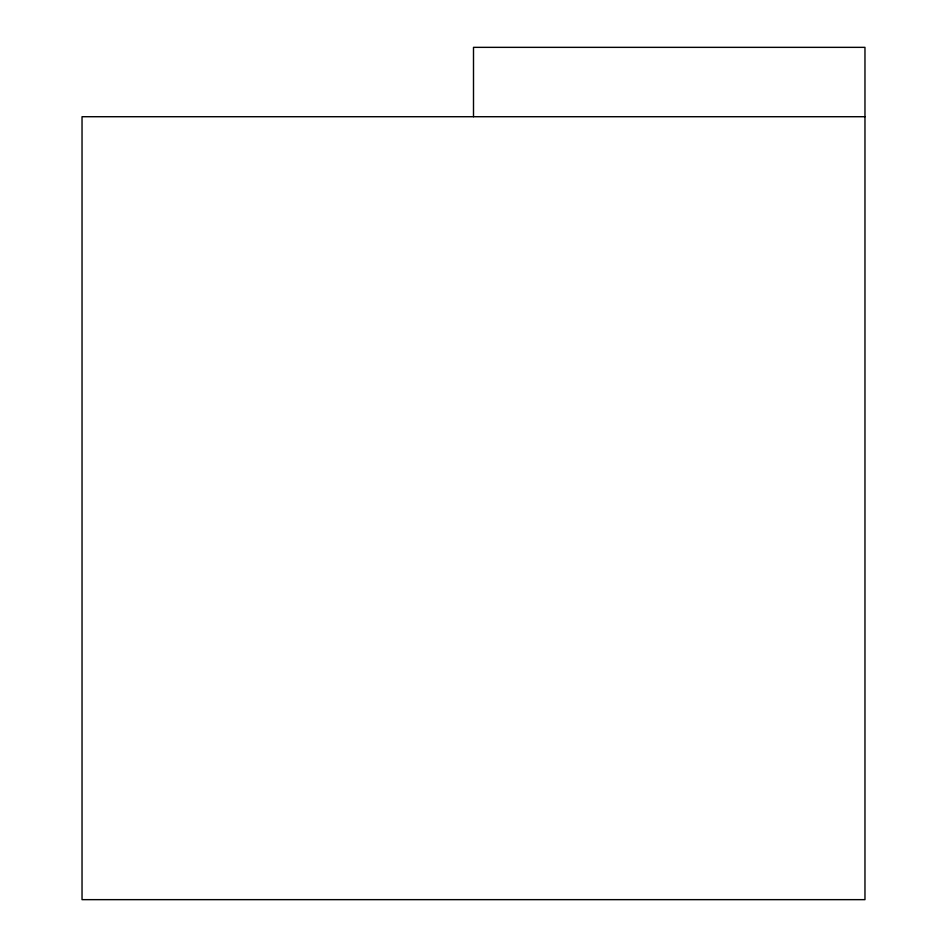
<?xml version="1.0" encoding="UTF-8"?>
<svg xmlns="http://www.w3.org/2000/svg" width="947" height="947" viewBox="0 0 947 947"><rect width="100%" height="100%" fill="white"/><g stroke="black" fill="none" stroke-linecap="round" stroke-linejoin="round"><path stroke-width="1.42" d="M864.966 116.718L82.034 116.718L82.034 899.65L864.966 899.65L864.966 47.35L473.5 47.35L473.5 116.718"/></g></svg>
